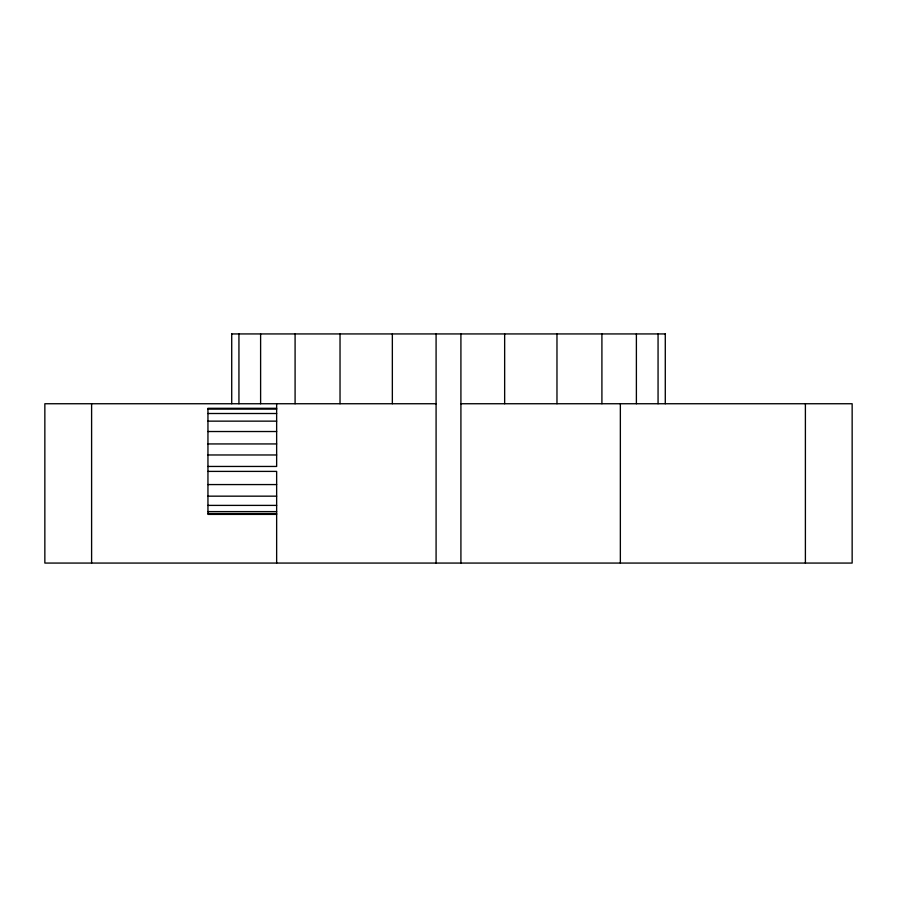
<?xml version="1.0" encoding="UTF-8"?>
<svg xmlns="http://www.w3.org/2000/svg" width="897" height="897" viewBox="0 0 897 897"><rect width="100%" height="100%" fill="white"/><g stroke="black" fill="none" stroke-linecap="round" stroke-linejoin="round"><path stroke-width="1.35" d="M231.549 333.931L665.451 333.931M436.088 403.74L44.85 403.74L44.85 563.069L852.15 563.069L852.15 403.74L460.912 403.74M276.646 408.303L207.947 408.303L207.947 514.396L276.646 514.396M207.947 409.122L276.646 409.122M207.947 413.506L276.646 413.506M207.947 421.142L276.646 421.142M207.947 431.524L276.646 431.524M207.947 443.937L276.646 443.937M207.947 454.97L276.646 454.97M207.947 466.451L276.646 466.451L276.646 403.74M207.947 471.396L276.646 471.396L276.646 563.069M207.947 484.571L276.646 484.571M207.947 496.164L276.646 496.164M207.947 505.392L276.646 505.392M207.947 511.604L276.646 511.604M207.947 513.577L276.646 513.577M805.394 403.74L805.394 563.069M665.282 333.931L665.282 403.74M658.062 333.931L658.062 403.74M636.388 333.931L636.388 403.74M620.354 403.74L620.354 563.069M601.909 333.931L601.909 403.74M556.97 333.931L556.97 403.74M504.652 333.931L504.652 403.74M460.912 333.931L460.912 563.069M436.088 333.931L436.088 563.069M392.348 333.931L392.348 403.74M340.03 333.931L340.03 403.74M295.091 333.931L295.091 403.74M260.612 333.931L260.612 403.74M238.938 333.931L238.938 403.74M231.718 333.931L231.718 403.74M91.606 403.74L91.606 563.069"/></g></svg>
